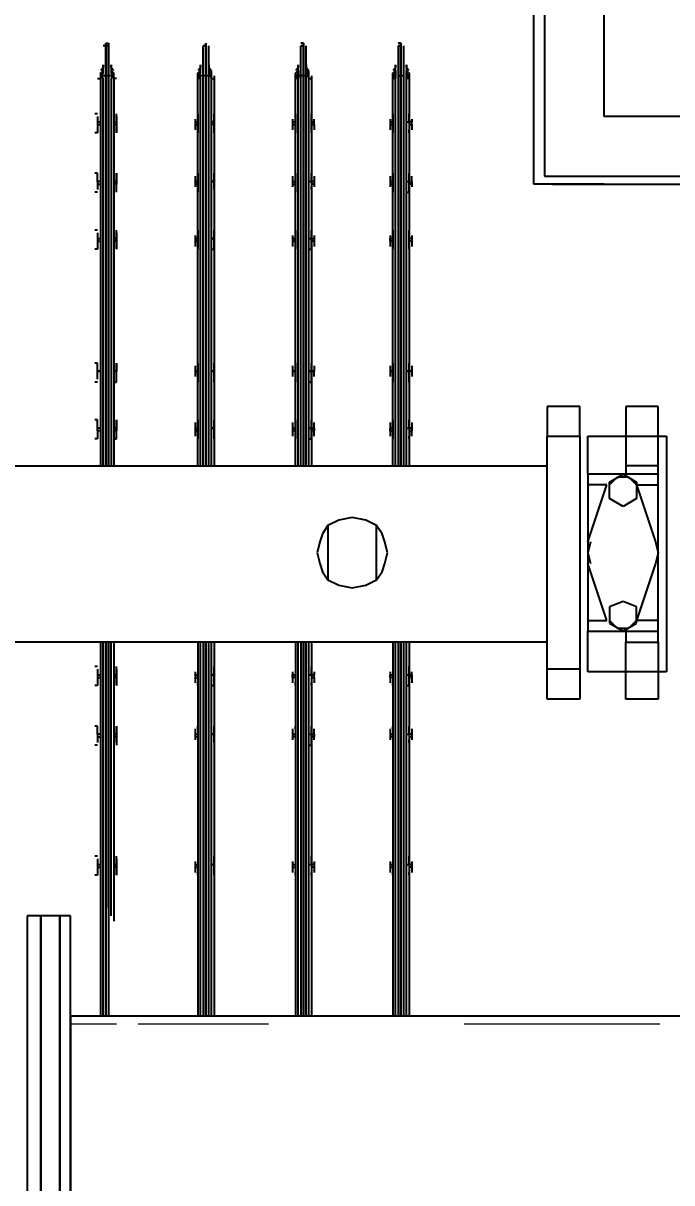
# Model space of a CAD drawing. Header units: metres. Extents: x 529524 to 529977, y 2674144 to 2674419.
# Drawn here: x 529756.588 to 529756.92, y 2674303.677 to 2674304.269 of the extents above; entities that cross this region are included whole.
import ezdxf

# ---------------------------------------------------------------- set-up
doc = ezdxf.new("R2010")
doc.units = ezdxf.units.M
doc.linetypes.add('PDF_IMPORT', pattern=[1, 0.8, -0.2])
doc.layers.add('IDT', color=7, linetype='Continuous')
doc.layers.add('MMS Block Numbering', color=7, linetype='Continuous')
doc.styles.add('Adani Regular', font='Adani Regular.ttf')

# ---------------------------------------------------------------- blocks, each defined once
blk = doc.blocks.new('IDT')
at = {"layer": 'IDT', "color": 0, "lineweight": 25}
for p, q in [((16.87873, 9.80413), (16.87873, 8.9452)), ((16.88426, 8.9452), (16.88426, 9.80413)), ((16.88426, 9.80413), (16.88426, 8.9452)), ((16.89394, 8.9452), (16.89394, 9.80413)), ((16.89394, 9.80413), (16.89394, 8.9452)), ((16.90086, 8.9452), (16.90086, 9.80413)), ((16.87873, 8.99637), (16.87873, 9.75434)), ((14.77772, 8.99637), (16.87873, 8.99637)), ((16.70583, 8.8055), (16.70583, 8.99637)), ((16.70722, 8.99637), (16.70722, 8.8055)), ((16.7086, 8.99637), (16.7086, 8.8055)), ((16.70998, 8.8055), (16.70998, 8.99637)), ((16.70998, 8.99637), (16.70998, 8.8055)), ((16.71137, 8.8055), (16.71137, 8.99637)), ((16.71275, 8.99637), (16.71275, 8.8055)), ((16.71413, 8.8055), (16.71413, 8.99637)), ((16.75563, 8.8055), (16.75563, 8.99637)), ((16.75701, 8.99637), (16.75701, 8.8055)), ((16.75839, 8.99637), (16.75839, 8.8055)), ((16.75978, 8.8055), (16.75978, 8.99637)), ((16.75978, 8.99637), (16.75978, 8.8055)), ((16.76116, 8.8055), (16.76116, 8.99637)), ((16.76254, 8.99637), (16.76254, 8.8055)), ((16.76393, 8.8055), (16.76393, 8.99637)), ((16.80542, 8.8055), (16.80542, 8.99637)), ((16.8068, 8.99637), (16.8068, 8.8055)), ((16.80819, 8.99637), (16.80819, 8.8055)), ((16.80957, 8.8055), (16.80957, 8.99637)), ((16.80957, 8.99637), (16.80957, 8.8055)), ((16.81095, 8.8055), (16.81095, 8.99637)), ((16.81234, 8.99637), (16.81234, 8.8055)), ((16.81372, 8.8055), (16.81372, 8.99637)), ((16.85936, 8.8055), (16.85936, 8.99637)), ((16.86075, 8.8055), (16.86075, 8.99637)), ((16.86075, 8.99637), (16.86075, 8.8055)), ((16.86213, 8.99637), (16.86213, 8.8055)), ((16.86351, 8.8055), (16.86351, 8.99637)), ((16.8566, 8.8055), (16.8566, 8.94796)), ((16.85798, 8.9452), (16.85798, 8.8055)), ((16.87873, 8.9452), (16.88426, 8.9452)), ((16.88426, 8.9452), (16.89394, 8.9452)), ((16.89394, 8.9452), (16.90086, 8.9452)), ((16.85936, 8.94105), (16.85936, 8.8055)), ((16.70445, 8.9203), (16.70445, 8.92307)), ((16.70445, 8.91892), (16.70445, 8.9203)), ((16.70445, 8.9203), (16.70583, 8.9203)), ((16.70583, 8.9203), (16.70583, 8.92445)), ((16.70583, 8.92445), (16.70583, 8.92307)), ((16.70583, 8.91892), (16.70583, 8.9203)), ((16.71413, 8.9203), (16.71413, 8.92445)), ((16.71413, 8.92445), (16.71413, 8.92307)), ((16.71413, 8.91892), (16.71413, 8.9203)), ((16.71552, 8.9203), (16.71413, 8.9203)), ((16.71552, 8.9203), (16.71552, 8.92307)), ((16.71552, 8.91892), (16.71552, 8.9203)), ((16.75424, 8.9203), (16.75424, 8.92307)), ((16.75424, 8.91892), (16.75424, 8.9203)), ((16.75424, 8.9203), (16.75563, 8.9203)), ((16.75563, 8.9203), (16.75563, 8.92445)), ((16.75563, 8.92445), (16.75563, 8.92307)), ((16.75563, 8.91892), (16.75563, 8.9203)), ((16.76393, 8.9203), (16.76393, 8.92445)), ((16.76393, 8.92445), (16.76393, 8.92307)), ((16.76393, 8.91477), (16.76393, 8.9203)), ((16.76531, 8.9203), (16.76393, 8.9203)), ((16.76531, 8.9203), (16.76531, 8.92307)), ((16.76531, 8.91892), (16.76531, 8.9203)), ((16.80542, 8.91892), (16.80542, 8.92445)), ((16.80542, 8.92445), (16.80542, 8.92307)), ((16.80542, 8.92307), (16.80542, 8.91892)), ((16.81372, 8.9203), (16.81372, 8.92445)), ((16.81372, 8.92445), (16.81372, 8.92307)), ((16.81372, 8.91477), (16.81372, 8.9203)), ((16.8151, 8.9203), (16.81372, 8.9203)), ((16.8151, 8.9203), (16.8151, 8.92307)), ((16.8151, 8.91892), (16.8151, 8.9203)), ((16.85521, 8.9203), (16.85521, 8.92445)), ((16.85521, 8.92445), (16.85521, 8.92307)), ((16.85521, 8.92307), (16.85521, 8.9203)), ((16.85521, 8.9203), (16.85521, 8.91892)), ((16.85521, 8.91892), (16.85521, 8.9203)), ((16.85521, 8.9203), (16.8566, 8.9203)), ((16.86351, 8.9203), (16.86351, 8.92445)), ((16.86351, 8.91892), (16.86351, 8.9203)), ((16.8649, 8.9203), (16.86351, 8.9203)), ((16.8649, 8.92307), (16.8649, 8.92445)), ((16.8649, 8.92445), (16.86628, 8.92445)), ((16.8649, 8.9203), (16.8649, 8.92307)), ((16.8649, 8.91892), (16.8649, 8.9203)), ((16.70445, 8.91753), (16.70445, 8.91892)), ((16.70445, 8.91892), (16.70583, 8.91892)), ((16.70722, 8.91892), (16.70583, 8.91892)), ((16.70583, 8.91892), (16.70583, 8.91477)), ((16.70583, 8.91753), (16.70583, 8.91615)), ((16.71413, 8.91477), (16.71413, 8.91892)), ((16.71552, 8.91892), (16.71413, 8.91892)), ((16.71413, 8.91615), (16.71413, 8.91753)), ((16.71552, 8.91753), (16.71552, 8.91892)), ((16.75424, 8.91753), (16.75424, 8.91892)), ((16.75424, 8.91892), (16.75563, 8.91892)), ((16.75701, 8.91892), (16.75563, 8.91892)), ((16.75563, 8.91892), (16.75563, 8.91477)), ((16.75563, 8.91753), (16.75563, 8.91615)), ((16.76531, 8.91892), (16.76393, 8.91892)), ((16.76393, 8.91615), (16.76393, 8.91753)), ((16.76531, 8.91753), (16.76531, 8.91892)), ((16.80542, 8.91753), (16.80542, 8.91892)), ((16.80542, 8.91892), (16.8068, 8.91892)), ((16.8068, 8.91892), (16.80542, 8.91892)), ((16.80542, 8.91892), (16.80542, 8.91477)), ((16.80542, 8.91615), (16.80542, 8.91753)), ((16.8151, 8.91892), (16.81372, 8.91892)), ((16.81372, 8.91615), (16.81372, 8.91753)), ((16.8151, 8.91753), (16.8151, 8.91892)), ((16.85521, 8.91892), (16.8566, 8.91892)), ((16.8566, 8.91892), (16.85521, 8.91892)), ((16.85521, 8.91892), (16.85521, 8.91477)), ((16.85521, 8.91753), (16.85521, 8.91892)), ((16.85521, 8.91615), (16.85521, 8.91753)), ((16.86351, 8.91477), (16.86351, 8.91892)), ((16.8649, 8.91892), (16.86351, 8.91892)), ((16.8649, 8.91753), (16.8649, 8.91892)), ((16.8649, 8.91615), (16.8649, 8.91753)), ((16.8649, 8.91477), (16.86628, 8.91477)), ((16.70445, 8.85391), (16.70445, 8.85529)), ((16.70583, 8.85391), (16.70583, 8.85806)), ((16.70583, 8.85667), (16.70583, 8.85529)), ((16.71413, 8.85391), (16.71413, 8.85806)), ((16.71413, 8.85529), (16.71413, 8.85667)), ((16.71552, 8.85391), (16.71552, 8.85529)), ((16.75424, 8.85529), (16.75424, 8.85391)), ((16.75701, 8.85806), (16.75563, 8.85806)), ((16.75563, 8.85806), (16.75563, 8.85391)), ((16.75563, 8.85667), (16.75563, 8.85529)), ((16.76393, 8.85253), (16.76393, 8.85806)), ((16.76393, 8.85529), (16.76393, 8.85667)), ((16.76531, 8.85391), (16.76531, 8.85529)), ((16.80542, 8.85253), (16.80542, 8.85806)), ((16.80542, 8.85667), (16.80542, 8.85529)), ((16.80542, 8.85529), (16.80542, 8.85391)), ((16.81372, 8.85391), (16.81372, 8.85806)), ((16.81372, 8.85529), (16.81372, 8.85667)), ((16.8151, 8.85391), (16.8151, 8.85529)), ((16.85521, 8.85391), (16.85521, 8.85806)), ((16.85521, 8.85667), (16.85521, 8.85529)), ((16.85521, 8.85529), (16.85521, 8.85391)), ((16.86351, 8.84838), (16.86351, 8.85806)), ((16.8649, 8.85806), (16.86628, 8.85806)), ((16.8649, 8.85529), (16.8649, 8.85667)), ((16.8649, 8.85391), (16.8649, 8.85529)), ((16.70445, 8.85253), (16.70445, 8.85391)), ((16.70445, 8.85391), (16.70583, 8.85391)), ((16.70445, 8.84976), (16.70445, 8.85253)), ((16.70445, 8.85253), (16.70583, 8.85253)), ((16.70583, 8.85253), (16.70583, 8.85391)), ((16.70722, 8.85253), (16.70583, 8.85253)), ((16.70583, 8.85253), (16.70583, 8.84838)), ((16.70583, 8.84838), (16.70583, 8.84976)), ((16.71413, 8.85253), (16.71413, 8.85391)), ((16.71413, 8.85391), (16.71552, 8.85391)), ((16.71413, 8.84838), (16.71413, 8.85253)), ((16.71552, 8.85253), (16.71413, 8.85253)), ((16.71413, 8.84976), (16.71413, 8.84838)), ((16.71552, 8.85253), (16.71552, 8.85391)), ((16.71552, 8.84976), (16.71552, 8.85253)), ((16.75424, 8.85391), (16.75563, 8.85391)), ((16.75424, 8.85253), (16.75424, 8.85391)), ((16.75563, 8.85253), (16.75424, 8.85253)), ((16.75424, 8.85253), (16.75424, 8.84976)), ((16.75563, 8.85391), (16.75563, 8.85253)), ((16.75701, 8.85253), (16.75563, 8.85253)), ((16.75563, 8.85253), (16.75563, 8.84838)), ((16.75563, 8.84838), (16.75563, 8.84976)), ((16.76393, 8.85391), (16.76531, 8.85391)), ((16.76393, 8.84838), (16.76393, 8.85253)), ((16.76531, 8.85253), (16.76393, 8.85253)), ((16.76393, 8.84976), (16.76393, 8.84838)), ((16.76531, 8.85253), (16.76531, 8.85391)), ((16.76531, 8.84976), (16.76531, 8.85253)), ((16.80542, 8.85391), (16.80542, 8.85253)), ((16.80542, 8.84976), (16.80542, 8.85253)), ((16.80542, 8.85253), (16.8068, 8.85253)), ((16.8068, 8.85253), (16.80542, 8.85253)), ((16.80542, 8.85253), (16.80542, 8.84838)), ((16.80542, 8.84838), (16.80542, 8.84976)), ((16.81372, 8.85253), (16.81372, 8.85391)), ((16.8151, 8.85391), (16.81372, 8.85391)), ((16.81372, 8.84838), (16.81372, 8.85253)), ((16.8151, 8.85253), (16.81372, 8.85253)), ((16.81372, 8.84976), (16.81372, 8.84838)), ((16.8151, 8.85253), (16.8151, 8.85391)), ((16.8151, 8.84976), (16.8151, 8.85253)), ((16.8566, 8.85391), (16.85521, 8.85391)), ((16.85521, 8.85391), (16.85521, 8.85253)), ((16.85521, 8.85253), (16.85521, 8.85391)), ((16.85521, 8.85253), (16.8566, 8.85253)), ((16.8566, 8.85253), (16.85521, 8.85253)), ((16.85521, 8.85253), (16.85521, 8.84976)), ((16.85521, 8.84838), (16.85521, 8.85253)), ((16.85521, 8.84976), (16.85521, 8.84838)), ((16.8649, 8.85391), (16.86351, 8.85391)), ((16.86351, 8.85253), (16.8649, 8.85253)), ((16.8649, 8.85253), (16.8649, 8.85391)), ((16.8649, 8.85253), (16.8649, 8.84976)), ((16.8649, 8.84976), (16.8649, 8.84838)), ((16.8649, 8.84838), (16.86628, 8.84838)), ((16.57858, 8.82071), (16.57858, 8.83454)), ((16.57858, 8.83454), (16.59518, 8.83454)), ((16.59518, 8.83454), (16.59518, 8.82071)), ((16.6187, 8.81933), (16.6187, 8.83454)), ((16.6187, 8.83454), (16.63529, 8.83454)), ((16.63529, 8.83454), (16.63529, 8.81933)), ((16.70445, 8.82348), (16.70445, 8.82625)), ((16.70722, 8.82763), (16.70583, 8.82763)), ((16.70583, 8.82763), (16.70583, 8.82348)), ((16.70583, 8.82763), (16.70583, 8.82625)), ((16.71413, 8.82348), (16.71413, 8.82763)), ((16.71413, 8.82763), (16.71413, 8.82625)), ((16.71552, 8.82348), (16.71552, 8.82625)), ((16.75424, 8.82348), (16.75424, 8.82625)), ((16.75563, 8.82348), (16.75563, 8.82763)), ((16.75563, 8.82763), (16.75563, 8.82625)), ((16.76393, 8.82348), (16.76393, 8.82763)), ((16.76393, 8.82763), (16.76393, 8.82625)), ((16.76531, 8.82348), (16.76531, 8.82625)), ((16.80542, 8.82763), (16.80542, 8.82625)), ((16.8068, 8.82763), (16.80542, 8.82763)), ((16.80542, 8.82763), (16.80542, 8.82348)), ((16.80542, 8.82625), (16.80542, 8.82348)), ((16.81372, 8.81795), (16.81372, 8.82763)), ((16.81372, 8.82763), (16.81372, 8.82625)), ((16.8151, 8.82348), (16.8151, 8.82625)), ((16.85521, 8.82348), (16.85521, 8.82763)), ((16.85521, 8.82763), (16.85521, 8.82625)), ((16.85521, 8.82625), (16.85521, 8.82348)), ((16.86351, 8.82348), (16.86351, 8.82763)), ((16.8649, 8.82625), (16.8649, 8.82763)), ((16.8649, 8.82763), (16.86628, 8.82763)), ((16.8649, 8.82348), (16.8649, 8.82625)), ((16.57443, 8.70038), (16.57443, 8.82071)), ((16.57443, 8.82071), (16.57858, 8.82071)), ((16.57858, 8.82071), (16.59518, 8.82071)), ((16.57858, 8.8055), (16.57858, 8.82071)), ((16.59518, 8.82071), (16.59518, 8.8055)), ((16.59518, 8.82071), (16.61455, 8.82071)), ((16.61455, 8.82071), (16.61455, 8.79997)), ((16.6187, 8.70038), (16.6187, 8.81933)), ((16.6187, 8.81933), (16.63529, 8.81933)), ((16.63529, 8.81933), (16.63529, 8.70038)), ((16.70445, 8.8221), (16.70445, 8.82348)), ((16.70445, 8.82348), (16.70583, 8.82348)), ((16.70583, 8.8221), (16.70445, 8.8221)), ((16.70445, 8.8221), (16.70445, 8.82071)), ((16.70583, 8.82348), (16.70583, 8.8221)), ((16.70722, 8.8221), (16.70583, 8.8221)), ((16.70583, 8.8221), (16.70583, 8.81795)), ((16.70583, 8.82071), (16.70583, 8.81933)), ((16.71413, 8.8221), (16.71413, 8.82348)), ((16.71413, 8.82348), (16.71552, 8.82348)), ((16.71413, 8.81795), (16.71413, 8.8221)), ((16.71552, 8.8221), (16.71413, 8.8221)), ((16.71413, 8.81933), (16.71413, 8.82071)), ((16.71552, 8.82348), (16.71552, 8.8221)), ((16.71552, 8.82071), (16.71552, 8.8221)), ((16.75563, 8.82348), (16.75424, 8.82348)), ((16.75424, 8.82348), (16.75424, 8.8221)), ((16.75424, 8.8221), (16.75563, 8.8221)), ((16.75424, 8.82071), (16.75424, 8.8221)), ((16.75563, 8.8221), (16.75563, 8.82348)), ((16.75701, 8.8221), (16.75563, 8.8221)), ((16.75563, 8.8221), (16.75563, 8.81795)), ((16.75563, 8.82071), (16.75563, 8.81933)), ((16.76393, 8.8221), (16.76393, 8.82348)), ((16.76393, 8.82348), (16.76531, 8.82348)), ((16.76393, 8.81795), (16.76393, 8.8221)), ((16.76531, 8.8221), (16.76393, 8.8221)), ((16.76393, 8.81933), (16.76393, 8.82071)), ((16.76531, 8.82348), (16.76531, 8.8221)), ((16.76531, 8.82071), (16.76531, 8.8221)), ((16.80542, 8.82348), (16.80542, 8.8221)), ((16.80542, 8.82348), (16.80542, 8.8221)), ((16.80542, 8.8221), (16.8068, 8.8221)), ((16.8068, 8.8221), (16.80542, 8.8221)), ((16.80542, 8.8221), (16.80542, 8.81795)), ((16.80542, 8.8221), (16.80542, 8.82071)), ((16.80542, 8.82071), (16.80542, 8.81933)), ((16.8151, 8.82348), (16.81372, 8.82348)), ((16.8151, 8.8221), (16.81372, 8.8221)), ((16.81372, 8.81933), (16.81372, 8.82071)), ((16.8151, 8.8221), (16.8151, 8.82348)), ((16.8151, 8.82071), (16.8151, 8.8221)), ((16.85521, 8.82348), (16.85521, 8.8221)), ((16.85521, 8.8221), (16.85521, 8.82348)), ((16.85521, 8.82348), (16.8566, 8.82348)), ((16.85521, 8.8221), (16.8566, 8.8221)), ((16.8566, 8.8221), (16.85521, 8.8221)), ((16.85521, 8.8221), (16.85521, 8.81795)), ((16.85521, 8.82071), (16.85521, 8.8221)), ((16.85521, 8.81933), (16.85521, 8.82071)), ((16.86351, 8.8221), (16.86351, 8.82348)), ((16.8649, 8.82348), (16.86351, 8.82348)), ((16.86351, 8.81795), (16.86351, 8.8221)), ((16.8649, 8.8221), (16.86351, 8.8221)), ((16.8649, 8.8221), (16.8649, 8.82348)), ((16.8649, 8.82071), (16.8649, 8.8221)), ((16.8649, 8.81933), (16.8649, 8.82071)), ((16.8649, 8.81795), (16.86628, 8.81795)), ((16.59518, 8.8055), (16.57858, 8.8055)), ((16.57858, 8.8055), (16.57858, 8.79997)), ((16.59518, 8.79997), (16.59518, 8.8055)), ((16.63529, 8.8055), (17.21622, 8.8055)), ((16.61455, 8.79997), (16.57858, 8.79997)), ((16.57858, 8.79997), (16.57858, 8.79443)), ((16.59656, 8.79997), (16.58965, 8.79582)), ((16.58965, 8.79443), (16.5938, 8.79858)), ((16.58965, 8.79582), (16.58965, 8.78752)), ((16.5938, 8.79858), (16.59933, 8.79858)), ((16.60348, 8.79582), (16.59656, 8.79997)), ((16.59933, 8.79858), (16.60348, 8.79443)), ((16.60348, 8.78752), (16.60348, 8.79582)), ((16.61455, 8.79443), (16.61455, 8.79997)), ((16.57858, 8.79443), (16.57858, 8.75985)), ((16.57858, 8.79443), (16.58965, 8.79443)), ((16.57997, 8.76539), (16.58965, 8.79443)), ((16.61455, 8.79443), (16.60486, 8.79443)), ((16.60486, 8.79443), (16.61455, 8.76539)), ((16.61455, 8.75985), (16.61455, 8.79443)), ((16.58965, 8.78752), (16.59656, 8.78475)), ((16.59656, 8.78475), (16.60348, 8.78752)), ((16.73488, 8.77783), (16.72796, 8.77645)), ((16.7418, 8.77645), (16.73488, 8.77783)), ((16.72243, 8.77369), (16.71967, 8.76954)), ((16.72796, 8.77645), (16.72243, 8.77369)), ((16.72243, 8.77369), (16.72243, 8.74602)), ((16.74733, 8.77369), (16.7418, 8.77645)), ((16.74733, 8.74602), (16.74733, 8.77369)), ((16.75009, 8.76954), (16.74733, 8.77369)), ((16.71967, 8.76954), (16.71828, 8.76539)), ((16.75148, 8.76539), (16.75009, 8.76954)), ((16.57858, 8.75985), (16.57997, 8.76539)), ((16.57858, 8.75985), (16.57858, 8.72528)), ((16.57997, 8.75432), (16.57858, 8.75985)), ((16.61455, 8.75985), (16.61316, 8.76539)), ((16.61316, 8.75432), (16.61455, 8.75985)), ((16.61455, 8.72528), (16.61455, 8.75985)), ((16.71828, 8.76539), (16.7169, 8.75985)), ((16.7169, 8.75985), (16.71828, 8.75432)), ((16.75286, 8.75985), (16.75148, 8.76539)), ((16.75148, 8.75432), (16.75286, 8.75985)), ((16.58965, 8.72528), (16.57997, 8.75432)), ((16.61455, 8.75432), (16.60486, 8.72528)), ((16.71828, 8.75432), (16.71967, 8.75017)), ((16.75009, 8.75017), (16.75148, 8.75432)), ((16.71967, 8.75017), (16.72243, 8.74602)), ((16.74733, 8.74602), (16.75009, 8.75017)), ((16.72243, 8.74602), (16.72796, 8.74326)), ((16.72796, 8.74326), (16.73488, 8.74187)), ((16.73488, 8.74187), (16.7418, 8.74326)), ((16.7418, 8.74326), (16.74733, 8.74602)), ((16.58965, 8.73219), (16.59656, 8.73634)), ((16.59656, 8.73634), (16.60348, 8.73219)), ((16.58965, 8.72389), (16.58965, 8.73219)), ((16.60348, 8.73219), (16.60348, 8.72389)), ((16.57858, 8.72528), (16.57858, 8.71974)), ((16.58965, 8.72528), (16.57858, 8.72528)), ((16.5938, 8.72113), (16.58965, 8.72528)), ((16.60348, 8.72528), (16.59933, 8.72113)), ((16.60486, 8.72528), (16.61455, 8.72528)), ((16.61455, 8.71974), (16.61455, 8.72528)), ((16.57858, 8.71974), (16.61455, 8.71974)), ((16.57858, 8.71974), (16.57858, 8.71559)), ((16.59656, 8.71974), (16.58965, 8.72389)), ((16.59933, 8.72113), (16.5938, 8.72113)), ((16.59518, 8.71559), (16.59518, 8.71974)), ((16.60348, 8.72389), (16.59656, 8.71974)), ((16.61455, 8.71974), (16.61455, 8.70038)), ((16.57858, 8.71559), (16.57858, 8.70038)), ((16.57858, 8.71559), (16.59518, 8.71559)), ((16.59518, 8.70038), (16.59518, 8.71559)), ((17.21622, 8.71559), (16.63529, 8.71559)), ((16.70583, 8.5178), (16.70583, 8.71559)), ((16.70722, 8.71559), (16.70722, 8.5178)), ((16.7086, 8.71559), (16.7086, 8.51642)), ((16.70998, 8.51642), (16.70998, 8.71559)), ((16.70998, 8.71559), (16.70998, 8.51642)), ((16.71137, 8.51642), (16.71137, 8.71559)), ((16.71275, 8.71559), (16.71275, 8.5178)), ((16.71413, 8.71559), (16.71413, 8.5178)), ((16.75563, 8.5178), (16.75563, 8.71559)), ((16.75701, 8.71559), (16.75701, 8.5178)), ((16.75839, 8.71559), (16.75839, 8.51642)), ((16.75978, 8.71559), (16.75978, 8.51642)), ((16.75978, 8.51642), (16.75978, 8.71559)), ((16.76116, 8.71559), (16.76116, 8.51642)), ((16.76254, 8.71559), (16.76254, 8.5178)), ((16.76393, 8.71559), (16.76393, 8.5178)), ((16.80542, 8.5178), (16.80542, 8.71559)), ((16.8068, 8.71559), (16.8068, 8.5178)), ((16.80819, 8.71559), (16.80819, 8.51642)), ((16.80957, 8.71559), (16.80957, 8.51642)), ((16.80957, 8.51642), (16.80957, 8.71559)), ((16.81095, 8.71559), (16.81095, 8.51642)), ((16.81234, 8.71559), (16.81234, 8.5178)), ((16.81372, 8.71559), (16.81372, 8.5178)), ((16.8566, 8.5178), (16.8566, 8.71559)), ((16.85798, 8.5178), (16.85798, 8.71559)), ((16.85936, 8.51642), (16.85936, 8.71559)), ((16.85936, 8.71559), (16.85936, 8.51642)), ((16.86075, 8.51642), (16.86075, 8.71559)), ((16.86075, 8.71559), (16.86075, 8.51642)), ((16.86213, 8.71559), (16.86213, 8.5178)), ((16.86351, 8.5178), (16.86351, 8.71559)), ((16.70583, 8.69761), (16.70583, 8.70176)), ((16.70583, 8.70176), (16.70583, 8.70038)), ((16.71413, 8.69761), (16.71413, 8.70176)), ((16.71413, 8.70176), (16.71413, 8.70038)), ((16.75701, 8.70176), (16.75563, 8.70176)), ((16.75563, 8.70176), (16.75563, 8.69761)), ((16.75563, 8.70176), (16.75563, 8.70038)), ((16.76393, 8.69761), (16.76393, 8.70176)), ((16.76393, 8.70176), (16.76393, 8.70038)), ((16.80542, 8.70176), (16.80542, 8.70038)), ((16.80542, 8.69761), (16.80542, 8.70176)), ((16.81372, 8.69761), (16.81372, 8.70176)), ((16.81372, 8.70176), (16.81372, 8.70038)), ((16.8566, 8.70176), (16.85521, 8.70176)), ((16.85521, 8.70176), (16.85521, 8.69761)), ((16.85521, 8.70176), (16.85521, 8.70038)), ((16.86351, 8.69623), (16.86351, 8.70176)), ((16.8649, 8.70038), (16.8649, 8.70176)), ((16.8649, 8.70176), (16.86628, 8.70176)), ((16.57858, 8.70038), (16.57443, 8.70038)), ((16.57858, 8.70038), (16.57858, 8.68516)), ((16.59518, 8.70038), (16.57858, 8.70038)), ((16.59518, 8.68516), (16.59518, 8.70038)), ((16.61455, 8.70038), (16.59518, 8.70038)), ((16.63529, 8.70038), (16.6187, 8.70038)), ((16.6187, 8.70038), (16.6187, 8.68516)), ((16.63529, 8.68516), (16.63529, 8.70038)), ((16.70445, 8.70038), (16.70445, 8.69761)), ((16.70445, 8.69761), (16.70583, 8.69761)), ((16.70445, 8.69623), (16.70445, 8.69761)), ((16.70445, 8.69346), (16.70445, 8.69623)), ((16.70445, 8.69623), (16.70583, 8.69623)), ((16.70583, 8.69623), (16.70583, 8.69761)), ((16.70722, 8.69623), (16.70583, 8.69623)), ((16.70583, 8.69623), (16.70583, 8.69208)), ((16.71413, 8.69208), (16.71413, 8.69761)), ((16.71413, 8.69761), (16.71552, 8.69761)), ((16.71552, 8.69623), (16.71413, 8.69623)), ((16.71552, 8.69761), (16.71552, 8.70038)), ((16.71552, 8.69761), (16.71552, 8.69623)), ((16.71552, 8.69346), (16.71552, 8.69623)), ((16.75424, 8.70038), (16.75424, 8.69761)), ((16.75424, 8.69761), (16.75563, 8.69761)), ((16.75424, 8.69623), (16.75424, 8.69761)), ((16.75563, 8.69623), (16.75424, 8.69623)), ((16.75424, 8.69623), (16.75424, 8.69346)), ((16.75563, 8.69761), (16.75563, 8.69623)), ((16.75701, 8.69623), (16.75563, 8.69623)), ((16.75563, 8.69623), (16.75563, 8.69208)), ((16.76393, 8.69623), (16.76393, 8.69761)), ((16.76393, 8.69761), (16.76531, 8.69761)), ((16.76393, 8.69208), (16.76393, 8.69623)), ((16.76531, 8.69623), (16.76393, 8.69623)), ((16.76531, 8.69761), (16.76531, 8.70038)), ((16.76531, 8.69623), (16.76531, 8.69761)), ((16.76531, 8.69346), (16.76531, 8.69623)), ((16.80542, 8.70038), (16.80542, 8.69761)), ((16.80542, 8.69761), (16.80542, 8.69623)), ((16.80542, 8.69623), (16.80542, 8.69761)), ((16.80542, 8.69623), (16.8068, 8.69623)), ((16.8068, 8.69623), (16.80542, 8.69623)), ((16.80542, 8.69623), (16.80542, 8.69208)), ((16.80542, 8.69346), (16.80542, 8.69623)), ((16.81372, 8.69623), (16.81372, 8.69761)), ((16.81372, 8.69761), (16.8151, 8.69761)), ((16.81372, 8.69208), (16.81372, 8.69623)), ((16.8151, 8.69623), (16.81372, 8.69623)), ((16.8151, 8.69761), (16.8151, 8.70038)), ((16.8151, 8.69623), (16.8151, 8.69761)), ((16.8151, 8.69346), (16.8151, 8.69623)), ((16.85521, 8.70038), (16.85521, 8.69761)), ((16.85521, 8.69623), (16.85521, 8.69761)), ((16.85521, 8.69761), (16.85521, 8.69623)), ((16.85521, 8.69761), (16.8566, 8.69761)), ((16.85521, 8.69623), (16.8566, 8.69623)), ((16.8566, 8.69623), (16.85521, 8.69623)), ((16.85521, 8.69623), (16.85521, 8.69208)), ((16.85521, 8.69346), (16.85521, 8.69623)), ((16.86351, 8.69761), (16.8649, 8.69761)), ((16.86351, 8.69623), (16.8649, 8.69623)), ((16.86351, 8.69208), (16.86351, 8.69623)), ((16.8649, 8.69761), (16.8649, 8.70038)), ((16.8649, 8.69761), (16.8649, 8.69623)), ((16.8649, 8.69623), (16.8649, 8.69346)), ((16.70583, 8.69208), (16.70583, 8.69346)), ((16.71413, 8.69346), (16.71413, 8.69208)), ((16.75563, 8.69208), (16.75563, 8.69346)), ((16.76393, 8.69346), (16.76393, 8.69208)), ((16.80542, 8.69208), (16.80542, 8.69346)), ((16.81372, 8.69346), (16.81372, 8.69208)), ((16.85521, 8.69208), (16.85521, 8.69346)), ((16.8649, 8.69346), (16.8649, 8.69208)), ((16.8649, 8.69208), (16.86628, 8.69208)), ((16.57858, 8.68516), (16.59518, 8.68516)), ((16.6187, 8.68516), (16.63529, 8.68516)), ((16.70583, 8.67272), (16.70583, 8.66718)), ((16.70583, 8.67133), (16.70583, 8.66995)), ((16.71413, 8.66718), (16.71413, 8.67272)), ((16.71413, 8.66995), (16.71413, 8.67133)), ((16.75701, 8.67272), (16.75563, 8.67272)), ((16.75563, 8.67272), (16.75563, 8.66718)), ((16.75563, 8.67133), (16.75563, 8.66995)), ((16.76393, 8.66718), (16.76393, 8.67272)), ((16.76393, 8.66995), (16.76393, 8.67133)), ((16.80542, 8.67272), (16.80542, 8.66718)), ((16.80542, 8.67133), (16.80542, 8.66995)), ((16.81372, 8.66718), (16.81372, 8.67272)), ((16.81372, 8.66995), (16.81372, 8.67133)), ((16.8566, 8.67272), (16.85521, 8.67272)), ((16.85521, 8.67272), (16.85521, 8.66718)), ((16.85521, 8.67133), (16.85521, 8.66995)), ((16.86351, 8.66718), (16.86351, 8.67272)), ((16.8649, 8.67272), (16.86628, 8.67272)), ((16.8649, 8.67133), (16.8649, 8.66995)), ((16.70445, 8.66718), (16.70445, 8.66995)), ((16.70445, 8.66442), (16.70445, 8.66718)), ((16.70583, 8.66718), (16.70445, 8.66718)), ((16.70445, 8.66718), (16.70583, 8.66718)), ((16.70583, 8.66718), (16.70722, 8.66718)), ((16.70722, 8.66718), (16.70583, 8.66718)), ((16.70583, 8.66718), (16.70583, 8.66303)), ((16.71413, 8.66303), (16.71413, 8.66718)), ((16.71552, 8.66718), (16.71413, 8.66718)), ((16.71413, 8.66718), (16.71552, 8.66718)), ((16.71552, 8.66718), (16.71552, 8.66995)), ((16.71552, 8.66442), (16.71552, 8.66718)), ((16.75424, 8.66995), (16.75424, 8.66718)), ((16.75424, 8.66718), (16.75563, 8.66718)), ((16.75563, 8.66718), (16.75424, 8.66718)), ((16.75424, 8.66442), (16.75424, 8.66718)), ((16.75424, 8.66718), (16.75563, 8.66718)), ((16.75563, 8.66718), (16.75701, 8.66718)), ((16.75701, 8.66718), (16.75563, 8.66718)), ((16.75563, 8.66718), (16.75563, 8.66303)), ((16.76393, 8.66303), (16.76393, 8.66718)), ((16.76531, 8.66718), (16.76393, 8.66718)), ((16.76393, 8.66718), (16.76531, 8.66718)), ((16.76531, 8.66718), (16.76531, 8.66995)), ((16.76531, 8.66442), (16.76531, 8.66718)), ((16.80542, 8.66995), (16.80542, 8.66718)), ((16.80542, 8.66718), (16.8068, 8.66718)), ((16.8068, 8.66718), (16.80542, 8.66718)), ((16.80542, 8.66718), (16.80542, 8.66303)), ((16.80542, 8.66442), (16.80542, 8.66718)), ((16.80542, 8.66718), (16.8068, 8.66718)), ((16.81372, 8.66303), (16.81372, 8.66718)), ((16.8151, 8.66718), (16.81372, 8.66718)), ((16.81372, 8.66718), (16.8151, 8.66718)), ((16.8151, 8.66718), (16.8151, 8.66995)), ((16.8151, 8.66442), (16.8151, 8.66718)), ((16.85521, 8.66995), (16.85521, 8.66718)), ((16.85521, 8.66718), (16.8566, 8.66718)), ((16.8566, 8.66718), (16.85521, 8.66718)), ((16.85521, 8.66718), (16.85521, 8.66303)), ((16.85521, 8.66442), (16.85521, 8.66718)), ((16.85521, 8.66718), (16.8566, 8.66718)), ((16.8566, 8.66718), (16.85521, 8.66718)), ((16.85521, 8.66718), (16.8566, 8.66718)), ((16.8649, 8.66718), (16.86351, 8.66718)), ((16.86351, 8.66718), (16.8649, 8.66718)), ((16.86351, 8.66303), (16.86351, 8.66718)), ((16.8649, 8.66995), (16.8649, 8.66718)), ((16.8649, 8.66718), (16.8649, 8.66442)), ((16.70583, 8.66303), (16.70583, 8.66442)), ((16.71413, 8.66442), (16.71413, 8.66303)), ((16.75563, 8.66303), (16.75563, 8.66442)), ((16.76393, 8.66442), (16.76393, 8.66303)), ((16.80542, 8.66303), (16.80542, 8.66442)), ((16.81372, 8.66442), (16.81372, 8.66303)), ((16.85521, 8.66303), (16.85521, 8.66442)), ((16.8649, 8.66442), (16.8649, 8.66303)), ((16.8649, 8.66303), (16.86628, 8.66303)), ((16.70445, 8.60079), (16.70445, 8.60356)), ((16.70445, 8.59941), (16.70445, 8.60079)), ((16.70445, 8.60079), (16.70583, 8.60079)), ((16.70583, 8.60356), (16.70583, 8.60494)), ((16.70583, 8.60494), (16.70583, 8.59941)), ((16.71413, 8.59941), (16.71413, 8.60494)), ((16.71413, 8.60494), (16.71413, 8.60356)), ((16.71413, 8.60079), (16.71552, 8.60079)), ((16.71552, 8.60079), (16.71552, 8.60356)), ((16.71552, 8.60079), (16.71552, 8.59941)), ((16.75424, 8.60079), (16.75424, 8.60356)), ((16.75424, 8.59941), (16.75424, 8.60079)), ((16.75424, 8.60079), (16.75563, 8.60079)), ((16.75701, 8.60494), (16.75563, 8.60494)), ((16.75563, 8.60494), (16.75563, 8.60079)), ((16.75563, 8.60494), (16.75563, 8.60356)), ((16.75563, 8.60079), (16.75563, 8.59941)), ((16.76393, 8.60079), (16.76393, 8.60494)), ((16.76393, 8.60494), (16.76393, 8.60356)), ((16.76393, 8.59941), (16.76393, 8.60079)), ((16.76531, 8.60079), (16.76393, 8.60079)), ((16.76531, 8.60079), (16.76531, 8.60356)), ((16.76531, 8.59941), (16.76531, 8.60079)), ((16.80542, 8.60494), (16.80542, 8.60356)), ((16.8068, 8.60494), (16.80542, 8.60494)), ((16.80542, 8.60494), (16.80542, 8.60079)), ((16.80542, 8.60356), (16.80542, 8.60079)), ((16.80542, 8.60079), (16.80542, 8.59941)), ((16.80542, 8.60079), (16.80542, 8.59941)), ((16.81372, 8.59526), (16.81372, 8.60494)), ((16.81372, 8.60494), (16.81372, 8.60356)), ((16.81372, 8.60079), (16.8151, 8.60079)), ((16.8151, 8.60079), (16.8151, 8.60356)), ((16.8151, 8.59941), (16.8151, 8.60079)), ((16.85521, 8.60079), (16.85521, 8.60494)), ((16.85521, 8.60494), (16.85521, 8.60356)), ((16.85521, 8.60356), (16.85521, 8.60079)), ((16.85521, 8.60079), (16.85521, 8.59941)), ((16.85521, 8.59941), (16.85521, 8.60079)), ((16.85521, 8.60079), (16.8566, 8.60079)), ((16.86351, 8.60079), (16.86351, 8.60494)), ((16.86351, 8.59941), (16.86351, 8.60079)), ((16.8649, 8.60079), (16.86351, 8.60079)), ((16.8649, 8.60356), (16.8649, 8.60494)), ((16.8649, 8.60494), (16.86628, 8.60494)), ((16.8649, 8.60079), (16.8649, 8.60356)), ((16.8649, 8.59941), (16.8649, 8.60079)), ((16.70445, 8.59803), (16.70445, 8.59941)), ((16.70445, 8.59941), (16.70583, 8.59941)), ((16.70583, 8.59941), (16.70583, 8.59526)), ((16.70583, 8.59803), (16.70583, 8.59664)), ((16.71413, 8.59526), (16.71413, 8.59941)), ((16.71552, 8.59941), (16.71413, 8.59941)), ((16.71413, 8.59664), (16.71413, 8.59803)), ((16.71552, 8.59803), (16.71552, 8.59941)), ((16.75563, 8.59941), (16.75424, 8.59941)), ((16.75424, 8.59803), (16.75424, 8.59941)), ((16.75701, 8.59941), (16.75563, 8.59941)), ((16.75563, 8.59941), (16.75563, 8.59526)), ((16.75563, 8.59803), (16.75563, 8.59664)), ((16.76393, 8.59526), (16.76393, 8.59941)), ((16.76531, 8.59941), (16.76393, 8.59941)), ((16.76393, 8.59664), (16.76393, 8.59803)), ((16.76531, 8.59803), (16.76531, 8.59941)), ((16.80542, 8.59941), (16.8068, 8.59941)), ((16.8068, 8.59941), (16.80542, 8.59941)), ((16.80542, 8.59941), (16.80542, 8.59526)), ((16.80542, 8.59941), (16.80542, 8.59803)), ((16.80542, 8.59803), (16.80542, 8.59664)), ((16.8151, 8.59941), (16.81372, 8.59941)), ((16.81372, 8.59664), (16.81372, 8.59803)), ((16.8151, 8.59803), (16.8151, 8.59941)), ((16.85521, 8.59803), (16.85521, 8.59941)), ((16.85521, 8.59941), (16.85521, 8.59526)), ((16.85521, 8.59941), (16.8566, 8.59941)), ((16.8566, 8.59941), (16.85521, 8.59941)), ((16.85521, 8.59664), (16.85521, 8.59803)), ((16.86351, 8.59526), (16.86351, 8.59941)), ((16.8649, 8.59941), (16.86351, 8.59941)), ((16.8649, 8.59803), (16.8649, 8.59941)), ((16.8649, 8.59664), (16.8649, 8.59803)), ((16.8649, 8.59526), (16.86628, 8.59526)), ((16.60625, 8.57175), (16.64221, 8.57175)), ((16.64221, 8.57175), (16.64221, 8.40715)), ((16.70445, 8.57175), (16.70445, 8.57313)), ((16.70445, 8.57036), (16.70445, 8.57175)), ((16.70445, 8.57175), (16.70583, 8.57175)), ((16.70583, 8.57036), (16.70445, 8.57036)), ((16.70445, 8.57036), (16.70445, 8.5676)), ((16.70722, 8.57589), (16.70583, 8.57589)), ((16.70583, 8.57589), (16.70583, 8.57175)), ((16.70583, 8.57451), (16.70583, 8.57313)), ((16.70583, 8.57175), (16.70583, 8.57036)), ((16.70722, 8.57036), (16.70583, 8.57036)), ((16.70583, 8.57036), (16.70583, 8.56621)), ((16.71413, 8.57036), (16.71413, 8.57589)), ((16.71413, 8.57313), (16.71413, 8.57451)), ((16.71552, 8.57175), (16.71413, 8.57175)), ((16.71413, 8.56621), (16.71413, 8.57036)), ((16.71552, 8.57036), (16.71413, 8.57036)), ((16.71552, 8.57175), (16.71552, 8.57313)), ((16.71552, 8.57036), (16.71552, 8.57175)), ((16.71552, 8.5676), (16.71552, 8.57036)), ((16.75424, 8.57175), (16.75424, 8.57313)), ((16.75424, 8.57036), (16.75424, 8.57175)), ((16.75424, 8.57175), (16.75563, 8.57175)), ((16.75424, 8.5676), (16.75424, 8.57036)), ((16.75424, 8.57036), (16.75563, 8.57036)), ((16.75563, 8.57175), (16.75563, 8.57589)), ((16.75563, 8.57451), (16.75563, 8.57313)), ((16.75563, 8.57036), (16.75563, 8.57175)), ((16.75701, 8.57036), (16.75563, 8.57036)), ((16.75563, 8.57036), (16.75563, 8.56621)), ((16.76393, 8.57175), (16.76393, 8.57589)), ((16.76393, 8.57313), (16.76393, 8.57451)), ((16.76393, 8.57036), (16.76393, 8.57175)), ((16.76531, 8.57175), (16.76393, 8.57175)), ((16.76393, 8.56621), (16.76393, 8.57036)), ((16.76531, 8.57036), (16.76393, 8.57036)), ((16.76531, 8.57175), (16.76531, 8.57313)), ((16.76531, 8.57036), (16.76531, 8.57175)), ((16.76531, 8.5676), (16.76531, 8.57036)), ((16.80542, 8.57036), (16.80542, 8.57589)), ((16.80542, 8.57451), (16.80542, 8.57313)), ((16.80542, 8.57313), (16.80542, 8.57175)), ((16.80542, 8.57175), (16.80542, 8.57036)), ((16.80542, 8.5676), (16.80542, 8.57036)), ((16.80542, 8.57036), (16.8068, 8.57036)), ((16.8068, 8.57036), (16.80542, 8.57036)), ((16.80542, 8.57036), (16.80542, 8.56621)), ((16.81372, 8.57175), (16.81372, 8.57589)), ((16.81372, 8.57313), (16.81372, 8.57451)), ((16.81372, 8.57036), (16.81372, 8.57175)), ((16.8151, 8.57175), (16.81372, 8.57175)), ((16.81372, 8.56621), (16.81372, 8.57036)), ((16.8151, 8.57036), (16.81372, 8.57036)), ((16.8151, 8.57175), (16.8151, 8.57313)), ((16.8151, 8.57036), (16.8151, 8.57175)), ((16.8151, 8.5676), (16.8151, 8.57036)), ((16.85521, 8.57589), (16.85521, 8.57175)), ((16.85521, 8.57451), (16.85521, 8.57313)), ((16.85521, 8.57313), (16.85521, 8.57175)), ((16.85521, 8.57175), (16.85521, 8.57036)), ((16.85521, 8.57036), (16.85521, 8.57175)), ((16.85521, 8.57175), (16.8566, 8.57175)), ((16.85521, 8.5676), (16.85521, 8.57036)), ((16.85521, 8.57036), (16.85521, 8.56621)), ((16.85521, 8.57036), (16.8566, 8.57036)), ((16.8566, 8.57036), (16.85521, 8.57036)), ((16.86351, 8.57036), (16.86351, 8.57589)), ((16.8649, 8.57175), (16.86351, 8.57175)), ((16.86351, 8.57036), (16.8649, 8.57036)), ((16.86351, 8.56621), (16.86351, 8.57036)), ((16.8649, 8.57589), (16.86628, 8.57589)), ((16.8649, 8.57313), (16.8649, 8.57451)), ((16.8649, 8.57175), (16.8649, 8.57313)), ((16.8649, 8.57036), (16.8649, 8.57175)), ((16.8649, 8.57036), (16.8649, 8.5676)), ((16.63668, 8.5676), (16.21758, 8.5676)), ((16.63668, 8.40715), (16.63668, 8.5676)), ((16.70583, 8.56621), (16.70583, 8.5676)), ((16.71413, 8.5676), (16.71413, 8.56621)), ((16.75563, 8.56621), (16.75563, 8.5676)), ((16.76393, 8.5676), (16.76393, 8.56621)), ((16.80542, 8.56621), (16.80542, 8.5676)), ((16.81372, 8.5676), (16.81372, 8.56621)), ((16.85521, 8.56621), (16.85521, 8.5676)), ((16.8649, 8.5676), (16.8649, 8.56621)), ((16.8649, 8.56621), (16.86628, 8.56621)), ((16.70445, 8.54132), (16.70445, 8.54408)), ((16.70583, 8.54132), (16.70445, 8.54132)), ((16.70445, 8.54132), (16.70445, 8.53993)), ((16.70583, 8.54132), (16.70583, 8.54547)), ((16.70583, 8.54547), (16.70583, 8.54408)), ((16.70583, 8.53993), (16.70583, 8.54132)), ((16.71413, 8.54132), (16.71413, 8.54547)), ((16.71413, 8.54547), (16.71413, 8.54408)), ((16.71413, 8.53993), (16.71413, 8.54132)), ((16.71552, 8.54132), (16.71413, 8.54132)), ((16.71552, 8.54132), (16.71552, 8.54408)), ((16.71552, 8.53993), (16.71552, 8.54132)), ((16.75424, 8.54132), (16.75424, 8.54408)), ((16.75563, 8.54132), (16.75424, 8.54132)), ((16.75424, 8.54132), (16.75424, 8.53993)), ((16.75563, 8.54408), (16.75563, 8.54547)), ((16.75563, 8.54547), (16.75563, 8.54132)), ((16.75563, 8.54132), (16.75563, 8.53993)), ((16.76393, 8.53993), (16.76393, 8.54547)), ((16.76393, 8.54547), (16.76393, 8.54408)), ((16.76531, 8.54132), (16.76393, 8.54132)), ((16.76531, 8.54132), (16.76531, 8.54408)), ((16.76531, 8.53993), (16.76531, 8.54132)), ((16.80542, 8.54408), (16.80542, 8.54547)), ((16.80542, 8.54547), (16.80542, 8.53993)), ((16.80542, 8.54132), (16.80542, 8.54408)), ((16.80542, 8.53993), (16.80542, 8.54132)), ((16.80542, 8.54132), (16.8068, 8.54132)), ((16.81372, 8.54132), (16.81372, 8.54547)), ((16.81372, 8.54547), (16.81372, 8.54408)), ((16.81372, 8.53578), (16.81372, 8.54132)), ((16.8151, 8.54132), (16.81372, 8.54132)), ((16.8151, 8.54132), (16.8151, 8.54408)), ((16.8151, 8.53993), (16.8151, 8.54132)), ((16.85521, 8.54132), (16.85521, 8.54547)), ((16.85521, 8.54547), (16.85521, 8.54408)), ((16.85521, 8.54408), (16.85521, 8.54132)), ((16.85521, 8.53993), (16.85521, 8.54132)), ((16.85521, 8.54132), (16.8566, 8.54132)), ((16.85521, 8.53993), (16.85521, 8.54132)), ((16.86351, 8.54132), (16.86351, 8.54547)), ((16.86351, 8.53578), (16.86351, 8.54132)), ((16.8649, 8.54132), (16.86351, 8.54132)), ((16.8649, 8.54408), (16.8649, 8.54547)), ((16.8649, 8.54547), (16.86628, 8.54547)), ((16.8649, 8.54132), (16.8649, 8.54408)), ((16.8649, 8.53993), (16.8649, 8.54132)), ((16.70445, 8.53855), (16.70445, 8.53993)), ((16.70445, 8.53993), (16.70583, 8.53993)), ((16.70722, 8.53993), (16.70583, 8.53993)), ((16.70583, 8.53993), (16.70583, 8.53578)), ((16.70583, 8.53855), (16.70583, 8.53717)), ((16.71413, 8.53578), (16.71413, 8.53993)), ((16.71552, 8.53993), (16.71413, 8.53993)), ((16.71413, 8.53717), (16.71413, 8.53855)), ((16.71552, 8.53855), (16.71552, 8.53993)), ((16.75563, 8.53993), (16.75424, 8.53993)), ((16.75424, 8.53993), (16.75424, 8.53855)), ((16.75563, 8.53993), (16.75563, 8.53578)), ((16.75563, 8.53855), (16.75563, 8.53717)), ((16.76393, 8.53578), (16.76393, 8.53993)), ((16.76531, 8.53993), (16.76393, 8.53993)), ((16.76393, 8.53717), (16.76393, 8.53855)), ((16.76531, 8.53855), (16.76531, 8.53993)), ((16.80542, 8.53993), (16.8068, 8.53993)), ((16.8068, 8.53993), (16.80542, 8.53993)), ((16.80542, 8.53993), (16.80542, 8.53578)), ((16.80542, 8.53855), (16.80542, 8.53993)), ((16.80542, 8.53717), (16.80542, 8.53855)), ((16.8151, 8.53993), (16.81372, 8.53993)), ((16.81372, 8.53717), (16.81372, 8.53855)), ((16.8151, 8.53855), (16.8151, 8.53993)), ((16.8566, 8.53993), (16.85521, 8.53993)), ((16.85521, 8.53993), (16.85521, 8.53578)), ((16.85521, 8.53855), (16.85521, 8.53993)), ((16.85521, 8.53717), (16.85521, 8.53855)), ((16.8649, 8.53993), (16.86351, 8.53993)), ((16.8649, 8.53855), (16.8649, 8.53993)), ((16.8649, 8.53717), (16.8649, 8.53855)), ((16.8649, 8.53578), (16.86628, 8.53578)), ((16.70722, 8.51504), (16.70583, 8.5178)), ((16.70583, 8.5178), (16.70722, 8.5178)), ((16.70583, 8.51642), (16.70583, 8.5178)), ((16.70722, 8.5178), (16.70722, 8.51365)), ((16.71275, 8.51365), (16.71275, 8.5178)), ((16.71275, 8.5178), (16.71413, 8.5178)), ((16.71413, 8.5178), (16.71275, 8.51504)), ((16.71413, 8.5178), (16.71413, 8.51642)), ((16.75701, 8.5178), (16.75563, 8.5178)), ((16.75563, 8.51642), (16.75563, 8.5178)), ((16.75701, 8.5178), (16.75701, 8.51365)), ((16.75839, 8.51504), (16.75701, 8.5178)), ((16.76254, 8.51365), (16.76254, 8.5178)), ((16.76254, 8.5178), (16.76393, 8.5178)), ((16.76393, 8.5178), (16.76254, 8.51504)), ((16.76393, 8.5178), (16.76393, 8.51642)), ((16.8068, 8.5178), (16.80542, 8.5178)), ((16.80542, 8.51642), (16.80542, 8.5178)), ((16.8068, 8.5178), (16.8068, 8.51365)), ((16.80819, 8.51504), (16.8068, 8.5178)), ((16.81372, 8.51504), (16.81234, 8.5178)), ((16.81234, 8.5178), (16.81372, 8.5178)), ((16.81372, 8.5178), (16.81234, 8.51504)), ((16.81372, 8.5178), (16.81372, 8.51642)), ((16.85521, 8.5178), (16.8566, 8.5178)), ((16.85798, 8.51504), (16.8566, 8.5178)), ((16.8566, 8.5178), (16.8566, 8.51642)), ((16.8566, 8.51504), (16.85798, 8.5178)), ((16.86351, 8.5178), (16.86213, 8.51504)), ((16.86213, 8.5178), (16.86351, 8.51504)), ((16.8649, 8.5178), (16.86351, 8.5178)), ((16.86351, 8.51642), (16.86351, 8.5178)), ((16.70583, 8.51504), (16.70583, 8.51642)), ((16.70722, 8.51365), (16.70583, 8.51504)), ((16.70583, 8.51365), (16.70722, 8.51227)), ((16.70722, 8.51089), (16.70722, 8.51504)), ((16.70722, 8.51227), (16.70722, 8.51089)), ((16.7086, 8.51642), (16.70998, 8.51642)), ((16.7086, 8.51642), (16.7086, 8.5012)), ((16.71137, 8.51642), (16.70998, 8.51642)), ((16.70998, 8.51642), (16.71137, 8.51642)), ((16.70998, 8.51642), (16.70998, 8.49982)), ((16.70998, 8.49982), (16.70998, 8.51642)), ((16.71137, 8.5012), (16.71137, 8.51642)), ((16.71413, 8.51504), (16.71275, 8.51365)), ((16.71275, 8.51504), (16.71275, 8.51089)), ((16.71275, 8.51227), (16.71413, 8.51365)), ((16.71275, 8.51089), (16.71275, 8.51227)), ((16.71413, 8.51642), (16.71413, 8.51504)), ((16.75701, 8.51642), (16.75701, 8.51504)), ((16.75701, 8.51504), (16.75839, 8.51365)), ((16.75701, 8.51365), (16.75839, 8.51227)), ((16.75839, 8.51642), (16.75978, 8.51642)), ((16.75839, 8.51642), (16.75839, 8.5012)), ((16.75839, 8.51089), (16.75839, 8.51504)), ((16.75839, 8.51227), (16.75839, 8.51089)), ((16.75978, 8.51642), (16.76116, 8.51642)), ((16.75978, 8.51642), (16.75978, 8.49982)), ((16.75978, 8.49982), (16.75978, 8.51642)), ((16.76116, 8.51642), (16.76254, 8.51642)), ((16.76116, 8.51642), (16.76116, 8.5012)), ((16.76393, 8.51504), (16.76254, 8.51365)), ((16.76254, 8.51504), (16.76254, 8.51089)), ((16.76254, 8.51227), (16.76393, 8.51365)), ((16.76254, 8.51089), (16.76254, 8.51227)), ((16.76393, 8.51642), (16.76393, 8.51504)), ((16.8068, 8.51642), (16.8068, 8.51504)), ((16.8068, 8.51504), (16.80819, 8.51365)), ((16.8068, 8.51365), (16.80819, 8.51227)), ((16.80819, 8.51642), (16.80957, 8.51642)), ((16.80819, 8.51642), (16.80819, 8.5012)), ((16.80819, 8.51089), (16.80819, 8.51504)), ((16.80819, 8.51227), (16.80819, 8.51089)), ((16.80957, 8.51642), (16.81095, 8.51642)), ((16.80957, 8.49982), (16.80957, 8.51642)), ((16.80957, 8.51642), (16.80957, 8.49982)), ((16.81095, 8.51642), (16.81234, 8.51642)), ((16.81095, 8.51642), (16.81095, 8.5012)), ((16.81372, 8.51504), (16.81234, 8.51365)), ((16.81234, 8.51365), (16.81372, 8.51504)), ((16.81234, 8.51504), (16.81234, 8.51089)), ((16.81234, 8.51227), (16.81372, 8.51365)), ((16.81234, 8.51089), (16.81234, 8.51227)), ((16.81372, 8.51642), (16.81372, 8.51504)), ((16.8566, 8.51642), (16.8566, 8.51504)), ((16.8566, 8.51504), (16.85798, 8.51365)), ((16.85798, 8.51365), (16.8566, 8.51504)), ((16.8566, 8.51365), (16.85798, 8.51227)), ((16.85798, 8.51642), (16.85936, 8.51642)), ((16.85798, 8.51089), (16.85798, 8.51504)), ((16.85798, 8.51227), (16.85798, 8.51089)), ((16.85936, 8.51642), (16.86075, 8.51642)), ((16.85936, 8.49982), (16.85936, 8.51642)), ((16.85936, 8.51642), (16.85936, 8.5012)), ((16.86075, 8.5012), (16.86075, 8.51642)), ((16.86075, 8.51642), (16.86213, 8.51642)), ((16.86075, 8.51642), (16.86075, 8.49982)), ((16.86213, 8.51504), (16.86213, 8.51089)), ((16.86351, 8.51504), (16.86213, 8.51365)), ((16.86213, 8.51365), (16.86351, 8.51504)), ((16.86213, 8.51227), (16.86351, 8.51365)), ((16.86213, 8.51089), (16.86213, 8.51227)), ((16.86351, 8.51504), (16.86351, 8.51642)), ((16.71137, 8.5012), (16.70998, 8.5012)), ((16.70998, 8.5012), (16.71137, 8.5012)), ((16.70998, 8.49982), (16.71137, 8.49982)), ((16.76116, 8.5012), (16.75978, 8.5012)), ((16.75978, 8.5012), (16.76116, 8.5012)), ((16.75978, 8.49982), (16.76116, 8.49982)), ((16.81095, 8.5012), (16.80957, 8.5012)), ((16.80957, 8.5012), (16.81095, 8.5012)), ((16.85936, 8.5012), (16.86075, 8.5012)), ((16.86075, 8.49982), (16.85936, 8.49982)), ((16.86075, 8.5012), (16.86213, 8.5012))]:
    blk.add_line(p, q, dxfattribs=at)
at = {"layer": 'IDT', "color": 0, "lineweight": 13}
for p, q in [((16.87873, 9.00052), (16.87873, 9.75019)), ((16.85521, 9.00052), (16.87873, 9.00052))]:
    blk.add_line(p, q, dxfattribs=at)
at = {"layer": 'IDT', "color": 0, "linetype": 'PDF_IMPORT', "lineweight": 13, "ltscale": 0.014167}
blk.add_line((14.77772, 9.00052), (16.84415, 9.00052), dxfattribs=at)
at = {"layer": 'IDT', "color": 8, "lineweight": 25}
for p, q in [((16.63253, 8.57175), (16.21758, 8.57175)), ((16.21758, 8.53717), (16.60625, 8.53717)), ((16.60625, 8.53717), (16.60625, 8.40715))]:
    blk.add_line(p, q, dxfattribs=at)

msp = doc.modelspace()

# ---------------------------------------------------------------- block references
at = {"layer": 'IDT', "color": 8, "rotation": 180}
msp.add_blockref('IDT', (529773.49128, 2674312.75885), dxfattribs=at)

# ---------------------------------------------------------------- texts
at = {"layer": 'MMS Block Numbering', "insert": (529750.72734, 2674294.30043), "char_height": 7.5, "attachment_point": 5, "style": 'Adani Regular'}
msp.add_mtext_dynamic_manual_height_columns('A16d-\\PBL-14', width=41.5353798, gutter_width=1, heights=[0], dxfattribs=at)

doc.saveas('drawing.dxf')
